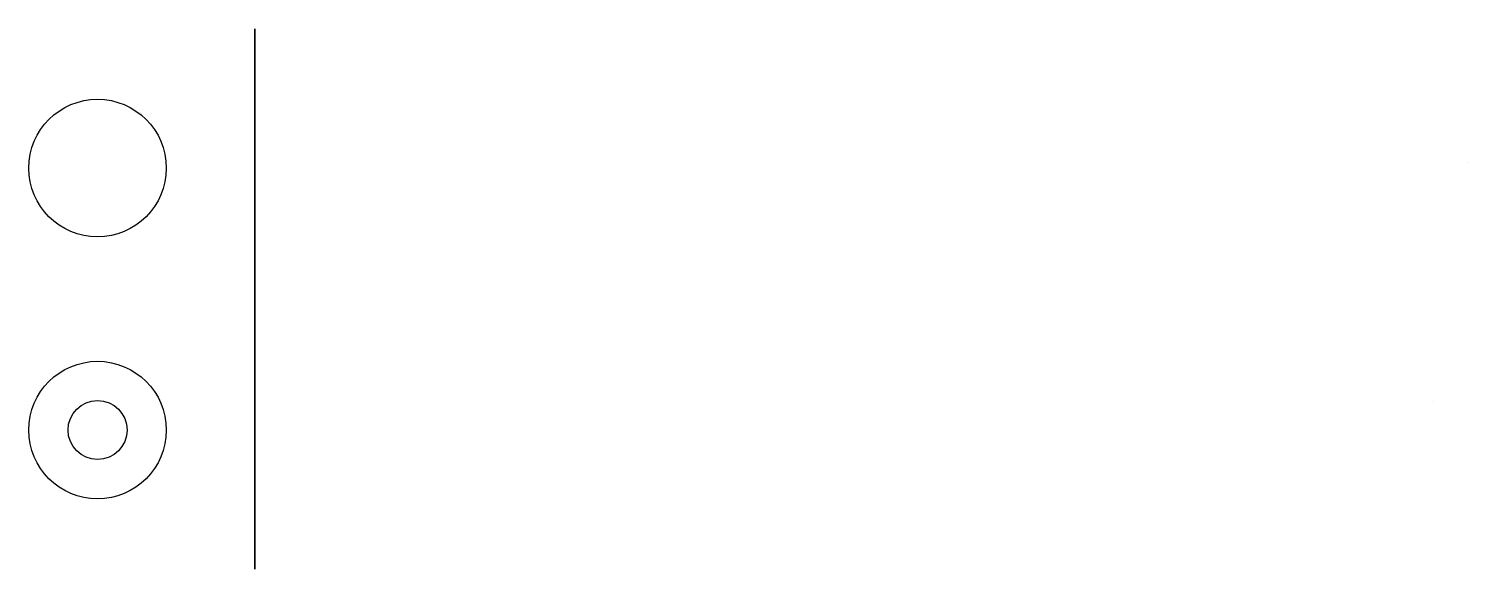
# Model space of a CAD drawing. Header units: inches. Extents: x -74 to 36, y 112 to 153.
import ezdxf

# ---------------------------------------------------------------- set-up
doc = ezdxf.new("R2010")
doc.units = ezdxf.units.IN
doc.header["$MEASUREMENT"] = 0

msp = doc.modelspace()

# ---------------------------------------------------------------- linework, layer by layer
at = {"extrusion": (1, 0, -1.83697e-16), "elevation": -56.56}
msp.add_lwpolyline([(111.86, 27.68), (153.11, 27.68), (153.11, 25.68), (153.11, 16.48, 0.131123), (111.86, 16.48), (111.86, 25.68)], format="xyb", close=True, dxfattribs=at)
at = {"extrusion": (1.49976e-32, -1, 6.12323e-17)}
for points, elevation in [([(36.06, 70.58), (36.06, 70.58), (36.06, 70.58), (36.06, 70.58)], -142.9), ([(33.44, 67.96), (33.44, 67.96), (33.44, 67.96), (33.44, 67.96)], -124.68)]:
    msp.add_lwpolyline(points, close=True, dxfattribs=dict(at, elevation=elevation))
for centre, radius in [((-68.56, 142.48, 22.03), 5.25), ((-68.56, 122.48, 22.03), 5.25), ((-68.56, 122.48, 17.85), 2.25)]:
    msp.add_circle(centre, radius)

doc.saveas('drawing.dxf')
